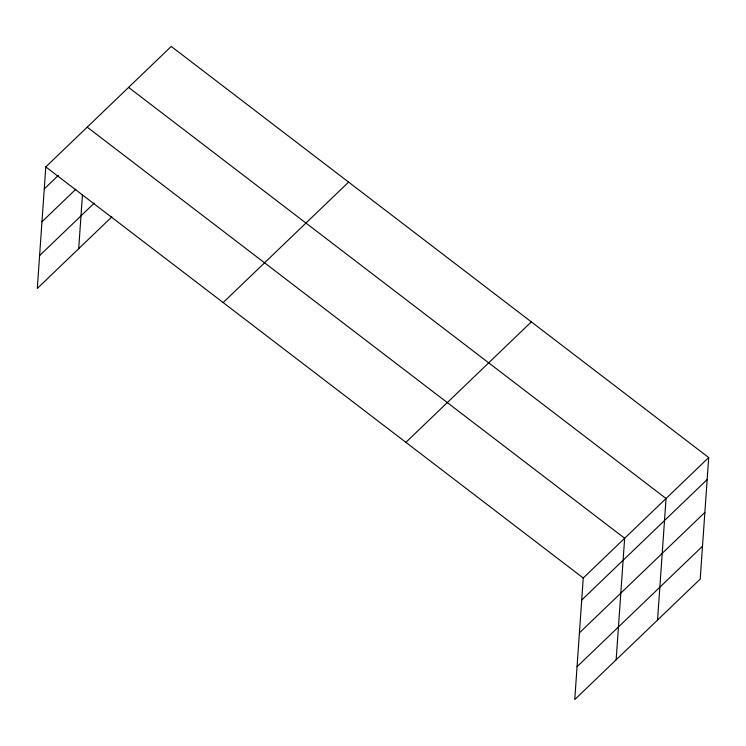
<?xml version="1.0" encoding="UTF-8"?>
<svg xmlns="http://www.w3.org/2000/svg" width="746" height="746" viewBox="0 0 746 746"><rect width="100%" height="100%" fill="white"/><g stroke="black" fill="none" stroke-linecap="round" stroke-linejoin="round"><path stroke-width="1.12" d="M708.7 457.55L583.251 578.01L574.756 699.562L700.205 579.092L708.7 457.55L171.244 46.438L45.795 166.908L37.3 288.45L111.816 216.899M78.694 248.698L82.489 194.426M616.149 659.809L624.654 538.258L87.198 127.156M657.552 620.057L666.047 498.505L128.592 87.403M44.256 188.934L58.337 175.413M41.962 221.776L75.906 189.176M39.594 255.608L94.238 203.136M223.157 302.568L348.606 182.108M405.899 442.35L531.338 321.88M581.712 600.036L707.161 479.575M579.418 632.878L704.867 512.418M577.05 666.719L702.499 546.258M45.795 166.908L583.251 578.01"/></g></svg>
